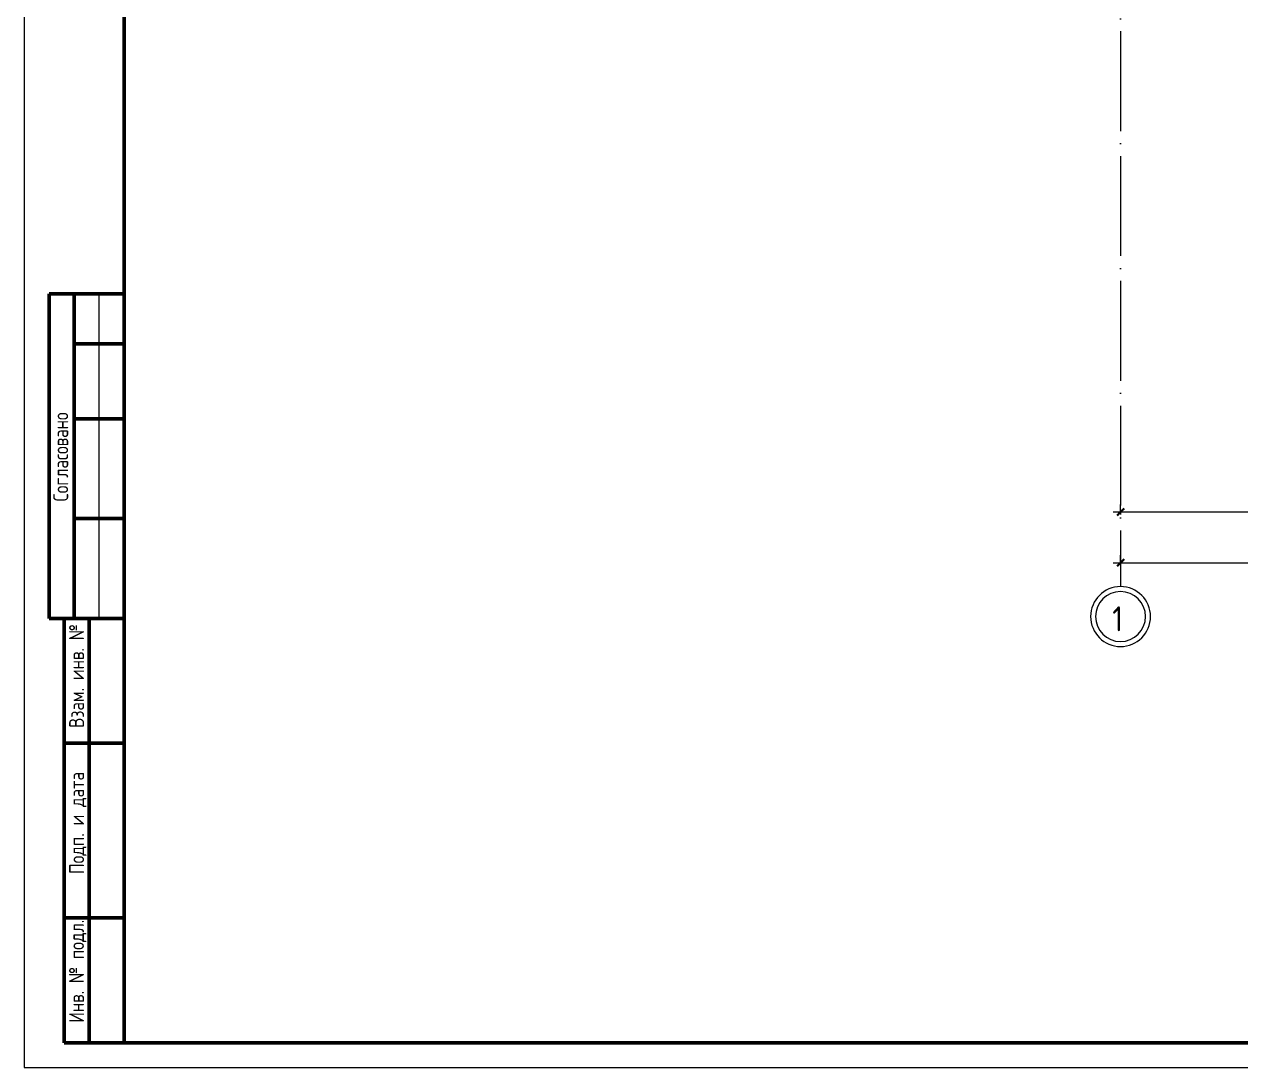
# Model space of a CAD drawing. Header units: millimetres. Extents: x -396912 to 182286, y -43638 to 41610.
# Drawn here: x -81731 to -57349, y -42490 to -21590 of the extents above; entities that cross this region are included whole.
import ezdxf

# ---------------------------------------------------------------- set-up
doc = ezdxf.new("R2010")
doc.units = ezdxf.units.MM
doc.linetypes.add('ADSK_Линия сетки', pattern=[25, 20, -2.5, 0, -2.5])
for name, color, linetype, lineweight in [('Оси', 252, 'Continuous', 9), ('ОФ_рамка', 8, 'Continuous', 60), ('Размеры', 7, 'Continuous', 9)]:
    doc.layers.add(name, color=color, linetype=linetype, lineweight=lineweight)
doc.styles.add('GOST Common_2', font='', dxfattribs={"width": 0.9, "height": 250})
doc.styles.add('ГОСТ 2.304', font='')
doc.styles.get('GOST Common_2').set_extended_font_data('GOST type B')
doc.styles.get('ГОСТ 2.304').set_extended_font_data('GOST 2.304 type A')

# ---------------------------------------------------------------- blocks, each defined once
blk = doc.blocks.new('1 этаж')
at = {"layer": 'Оси', "color": 251, "linetype": 'ADSK_Линия сетки', "ltscale": 100, "true_color": 0x636466}
blk.add_line((-65458, -2646), (-65458, -33772), dxfattribs=at)
at = {"layer": 'Оси', "color": 251, "lineweight": 20, "true_color": 0x636466}
for radius, start, end in [(600, 0, 180), (500, 0, 180), (600, 180, 0), (500, 180, 0)]:
    blk.add_arc((-65458, -34372), radius, start, end, dxfattribs=at)
at = {"layer": 'Размеры', "color": 251, "lineweight": 20, "true_color": 0x636466}
for p, q in [((-65458, -32275), (-65458, -32125)), ((-65608, -32275), (-59308, -32275)), ((-65458, -32275), (-65458, -32325)), ((-65458, -33293), (-65458, -33143)), ((-65608, -33293), (2292, -33293)), ((-65458, -33293), (-65458, -33343))]:
    blk.add_line(p, q, dxfattribs=at)
at = {"layer": 'Размеры', "color": 251, "lineweight": 40, "true_color": 0x636466}
for p, q in [((-65458, -32275), (-65529, -32345)), ((-65458, -32275), (-65387, -32204)), ((-65458, -33293), (-65529, -33363)), ((-65458, -33293), (-65387, -33222))]:
    blk.add_line(p, q, dxfattribs=at)
at = {"layer": 'Оси', "color": 251, "true_color": 0x636466, "style": 'GOST Common_2', "width": 0.9}
blk.add_text('1', height=500, dxfattribs=at).set_placement((-65624, -34667))
blk = doc.blocks.new('А0')
at = {"layer": 'ОФ_рамка', "color": 0, "linetype": 'Continuous', "lineweight": 5, "ltscale": 100}
for points in [[(222168, -309617), (222168, -393717)], [(222168, -393717), (341068, -393717)]]:
    blk.add_lwpolyline(points, dxfattribs=at)
at = {"layer": 'ОФ_рамка', "color": 0, "linetype": 'Continuous', "ltscale": 100}
for points in [[(224168, -310117), (224168, -393217)], [(224168, -393217), (340568, -393217)]]:
    blk.add_lwpolyline(points, dxfattribs=at)
at = {"layer": 'ОФ_рамка', "color": 0, "linetype": 'Continuous'}
for points in [[(222668, -384717), (222668, -378217)], [(224168, -378217), (222668, -378217)], [(223168, -384717), (223168, -378217)], [(224168, -393217), (224168, -378217)], [(223168, -379217), (224168, -379217)], [(223168, -380717), (224168, -380717)], [(223168, -382717), (224168, -382717)], [(222668, -384717), (224168, -384717)], [(222968, -393217), (222968, -384717)], [(223468, -393217), (223468, -384717)], [(222968, -387217), (224168, -387217)], [(222968, -390717), (224168, -390717)], [(224168, -393217), (222968, -393217)]]:
    blk.add_lwpolyline(points, dxfattribs=at)
at = {"layer": 'ОФ_рамка', "color": 0, "linetype": 'Continuous', "lineweight": 5}
blk.add_lwpolyline([(223668, -384717), (223668, -378217)], dxfattribs=at)
at = {"layer": 'ОФ_рамка', "color": 0, "linetype": 'Continuous', "lineweight": 5, "char_height": 300, "attachment_point": 1, "rotation": 90, "style": 'ГОСТ 2.304'}
for s, insert, width in [('\\fGOST 2.304 type A|b0|i0|c1|p34;\\W1.0000000000;\\T1.0000000000;\\o\\lСогласовано', (222748, -382374), 1992.86), ('\\fGOST 2.304 type A|b0|i0|c1|p34;\\W1.0000000000;\\T1.0000000000;\\o\\lВзам. инв. №', (223066, -386910), 2077.93), ('\\fGOST 2.304 type A|b0|i0|c1|p34;\\W1.0000000000;\\T1.0000000000;\\o\\lПодп. и дата', (223068, -389839), 2065.5), ('\\fGOST 2.304 type A|b0|i0|c1|p34;\\W1.0000000000;\\T1.0000000000;\\o\\lИнв. № подл.', (223065, -392816), 2070.21)]:
    blk.add_mtext(s, dxfattribs=dict(at, insert=insert, width=width))

msp = doc.modelspace()

# ---------------------------------------------------------------- block references
msp.add_blockref('1 этаж', (5702, 918))
at = {"layer": 'ОФ_рамка', "color": 0, "lineweight": -2}
msp.add_blockref('А0', (-303900, 351227), dxfattribs=at)

doc.saveas('drawing.dxf')
